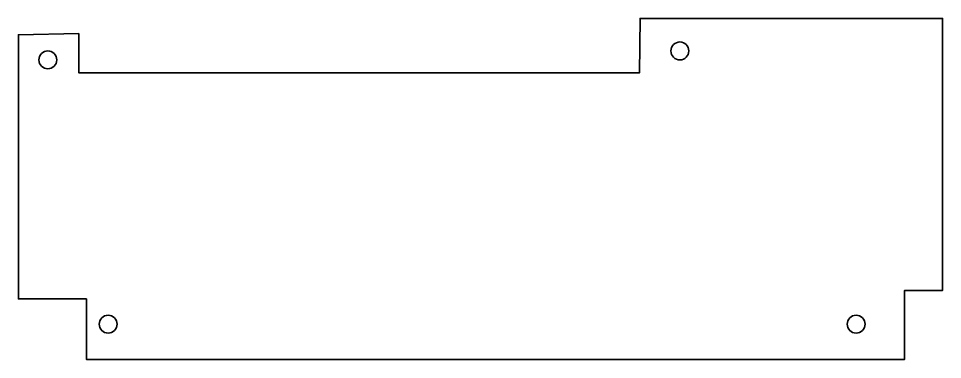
# Model space of a CAD drawing. Header units: inches. Extents: x 62 to 217, y -136 to -79.
import ezdxf

# ---------------------------------------------------------------- set-up
doc = ezdxf.new("R2010")
doc.units = ezdxf.units.IN
doc.header["$MEASUREMENT"] = 0
doc.layers.add('Layer 1', color=7, linetype='Continuous')

# ---------------------------------------------------------------- blocks, each defined once
blk = doc.blocks.new('block 2')
at = {"layer": 'Layer 1', "color": 7, "lineweight": 35}
blk.add_lwpolyline([(211, -79.26), (184.33, -79.26), (166.65, -79.26), (166.55, -88.35), (72.54, -88.35), (72.54, -81.8), (62.44, -82), (62.44, -88.35), (62.44, -92.78), (62.44, -126.25), (73.84, -126.25), (73.84, -136.41), (193.22, -136.41), (211, -136.41), (211, -129.77), (211, -124.84), (217.35, -124.84), (217.35, -85.61), (217.35, -79.26), (211, -79.26)], dxfattribs=at)
for points in [[(174.82, -84.7), (174.82, -85.53), (174.15, -86.2), (173.32, -86.2), (172.49, -86.2), (171.82, -85.53), (171.82, -84.7), (171.82, -83.87), (172.49, -83.2), (173.32, -83.2), (174.15, -83.2), (174.82, -83.87), (174.82, -84.7)], [(68.86, -86.2), (68.86, -87.03), (68.19, -87.7), (67.36, -87.7), (66.53, -87.7), (65.86, -87.03), (65.86, -86.2), (65.86, -85.37), (66.53, -84.7), (67.36, -84.7), (68.19, -84.7), (68.86, -85.37), (68.86, -86.2)], [(78.97, -130.49), (78.97, -131.32), (78.3, -131.99), (77.47, -131.99), (76.64, -131.99), (75.97, -131.32), (75.97, -130.49), (75.97, -129.66), (76.64, -128.99), (77.47, -128.99), (78.3, -128.99), (78.97, -129.66), (78.97, -130.49)], [(204.36, -130.49), (204.36, -131.32), (203.69, -131.99), (202.86, -131.99), (202.03, -131.99), (201.36, -131.32), (201.36, -130.49), (201.36, -129.66), (202.03, -128.99), (202.86, -128.99), (203.69, -128.99), (204.36, -129.66), (204.36, -130.49)]]:
    blk.add_open_spline(points, degree=3, knots=[0, 0, 0, 0, 1, 1, 1, 2, 2, 2, 3, 3, 3, 4, 4, 4, 4], dxfattribs=at)

msp = doc.modelspace()

# ---------------------------------------------------------------- block references
at = {"layer": 'Layer 1'}
msp.add_blockref('block 2', (0, 0), dxfattribs=at)

doc.saveas('drawing.dxf')
